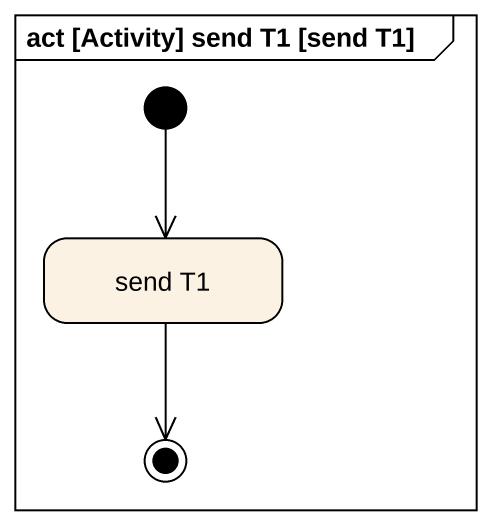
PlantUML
@startuml
mainframe act [Activity] send T1 [send T1]
hide empty description
state "send T1" as send_T1
[*] --> send_T1
send_T1 --> [*]
@enduml
